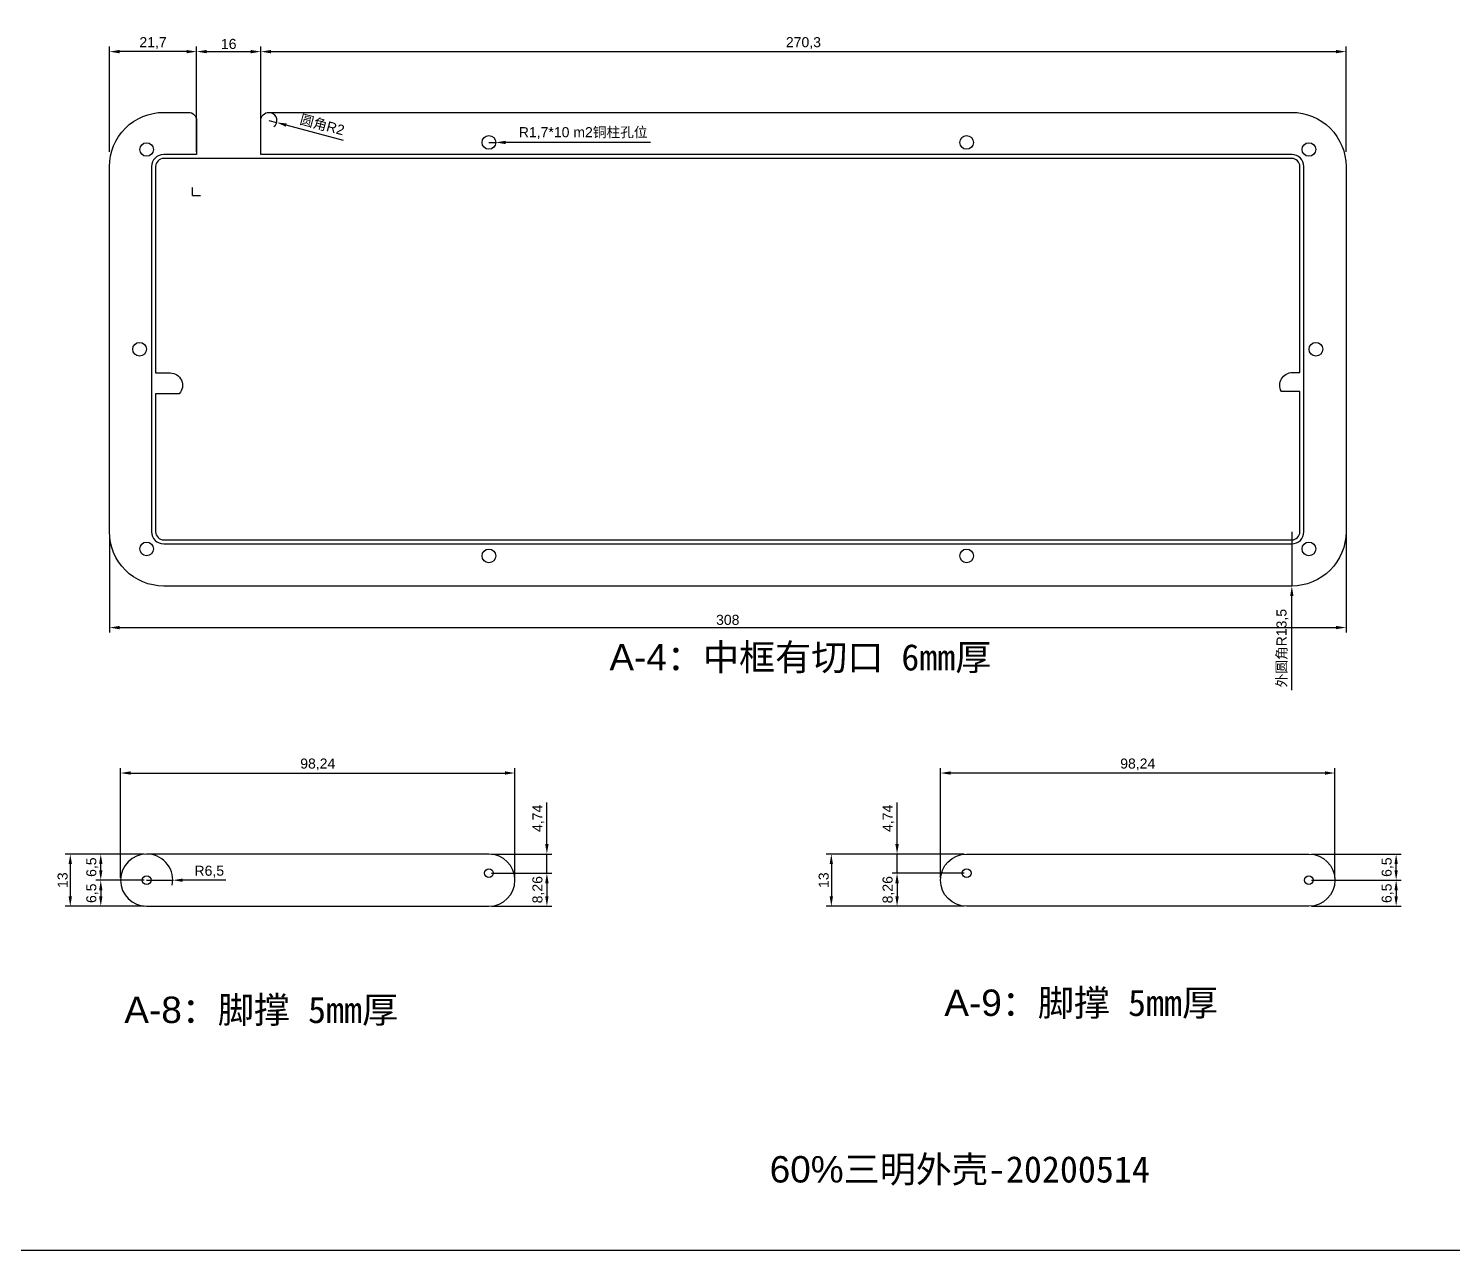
# Model space of a CAD drawing. Header units: millimetres. Extents: x -514 to 1814, y -954 to 381.
# Drawn here: x -129.7 to 225, y -242.9 to 61.5 of the extents above; entities that cross this region are included whole.
import ezdxf

# ---------------------------------------------------------------- set-up
doc = ezdxf.new("R2010")
doc.units = ezdxf.units.MM
doc.layers.get('Defpoints').update_dxf_attribs({"color": 1})
doc.layers.add('mark', color=90, linetype='Continuous', plot=False)
doc.styles.get("Standard").update_dxf_attribs({"font": 'arial.ttf'})
doc.dimstyles.new('ISO-25', dxfattribs={"dimtxt": 2.5, "dimasz": 2.5, "dimexe": 1.25, "dimexo": 0.625, "dimtad": 1, "dimtxsty": 'Standard', "dimcen": 2.5, "dimadec": 0, "dimazin": 0, "dimtfac": 1, "dimtmove": 0, "dimatfit": 3, "dimfxl": 1, "dimarcsym": 0})

# ---------------------------------------------------------------- blocks, each defined once
blk = doc.blocks.new('*D27')
at = {"layer": 'Defpoints', "color": 0, "transparency": 16777216}
for p in [(-109.51, -63.92), (198.49, -63.92), (198.49, -87.77)]:
    blk.add_point(p, dxfattribs=at)
at = {"layer": 'mark', "color": 0, "lineweight": -2, "transparency": 16777216}
for p, q in [((-109.51, -64.54), (-109.51, -89.02)), ((198.49, -64.54), (198.49, -89.02)), ((-107.01, -87.77), (195.99, -87.77))]:
    blk.add_line(p, q, dxfattribs=at)
at = {"layer": 'mark', "color": 0, "transparency": 16777216}
for points in [[(-107.01, -87.35), (-107.01, -88.18), (-109.51, -87.77)], [(195.99, -87.35), (195.99, -88.18), (198.49, -87.77)]]:
    blk.add_solid(points, dxfattribs=at)
at = {"layer": 'mark', "color": 0, "transparency": 16777216, "insert": (44.49, -85.86), "char_height": 2.5, "attachment_point": 5}
blk.add_mtext('308', dxfattribs=at)
blk = doc.blocks.new('*D28')
at = {"layer": 'Defpoints', "color": 0, "transparency": 16777216}
for p in [(-109.51, 55.71), (-109.51, 30.08), (-87.81, 30.08)]:
    blk.add_point(p, dxfattribs=at)
at = {"layer": 'mark', "color": 0, "lineweight": -2, "transparency": 16777216}
for p, q in [((-109.51, 30.71), (-109.51, 56.96)), ((-87.81, 30.71), (-87.81, 56.96)), ((-90.31, 55.71), (-107.01, 55.71))]:
    blk.add_line(p, q, dxfattribs=at)
at = {"layer": 'mark', "color": 0, "transparency": 16777216}
for points in [[(-107.01, 56.12), (-107.01, 55.29), (-109.51, 55.71)], [(-90.31, 56.12), (-90.31, 55.29), (-87.81, 55.71)]]:
    blk.add_solid(points, dxfattribs=at)
at = {"layer": 'mark', "color": 0, "transparency": 16777216, "insert": (-98.66, 57.83), "char_height": 2.5, "attachment_point": 5}
blk.add_mtext('21,7', dxfattribs=at)
blk = doc.blocks.new('*D29')
at = {"layer": 'Defpoints', "color": 0, "transparency": 16777216}
for p in [(-71.81, 55.71), (-87.81, 30.08), (-71.81, 30.08)]:
    blk.add_point(p, dxfattribs=at)
at = {"layer": 'mark', "color": 0, "lineweight": -2, "transparency": 16777216}
for p, q in [((-87.81, 30.71), (-87.81, 56.96)), ((-71.81, 30.71), (-71.81, 56.96)), ((-85.31, 55.71), (-74.31, 55.71))]:
    blk.add_line(p, q, dxfattribs=at)
at = {"layer": 'mark', "color": 0, "transparency": 16777216}
for points in [[(-85.31, 56.12), (-85.31, 55.29), (-87.81, 55.71)], [(-74.31, 56.12), (-74.31, 55.29), (-71.81, 55.71)]]:
    blk.add_solid(points, dxfattribs=at)
at = {"layer": 'mark', "color": 0, "transparency": 16777216, "insert": (-79.81, 57.61), "char_height": 2.5, "attachment_point": 5}
blk.add_mtext('16', dxfattribs=at)
blk = doc.blocks.new('*D30')
at = {"layer": 'Defpoints', "color": 0, "transparency": 16777216}
for p in [(198.49, 55.71), (-71.81, 30.08), (198.49, 30.08)]:
    blk.add_point(p, dxfattribs=at)
at = {"layer": 'mark', "color": 0, "lineweight": -2, "transparency": 16777216}
for p, q in [((-71.81, 30.71), (-71.81, 56.96)), ((198.49, 30.71), (198.49, 56.96)), ((-69.31, 55.71), (195.99, 55.71))]:
    blk.add_line(p, q, dxfattribs=at)
at = {"layer": 'mark', "color": 0, "transparency": 16777216}
for points in [[(-69.31, 56.12), (-69.31, 55.29), (-71.81, 55.71)], [(195.99, 56.12), (195.99, 55.29), (198.49, 55.71)]]:
    blk.add_solid(points, dxfattribs=at)
at = {"layer": 'mark', "color": 0, "transparency": 16777216, "insert": (63.34, 57.83), "char_height": 2.5, "attachment_point": 5}
blk.add_mtext('270,3', dxfattribs=at)
blk = doc.blocks.new('*D31')
at = {"layer": 'Defpoints', "color": 0, "transparency": 16777216}
for p in [(184.99, -63.92), (184.99, -77.42)]:
    blk.add_point(p, dxfattribs=at)
at = {"layer": 'mark', "color": 0, "lineweight": -2, "transparency": 16777216}
for p, q in [((184.99, -63.92), (184.99, -77.42)), ((184.99, -103.36), (184.99, -79.92))]:
    blk.add_line(p, q, dxfattribs=at)
at = {"layer": 'mark', "color": 0, "transparency": 16777216}
blk.add_solid([(184.57, -79.92), (185.41, -79.92), (184.99, -77.42)], dxfattribs=at)
at = {"layer": 'mark', "color": 0, "transparency": 16777216, "insert": (182.65, -92.89), "char_height": 2.5, "attachment_point": 5, "rotation": 90}
blk.add_mtext('{\\fSimSun|b0|i0|c134|p2;外圆角}R13,5', dxfattribs=at)
blk = doc.blocks.new('*D34')
at = {"layer": 'Defpoints', "color": 0, "transparency": 16777216}
for p in [(-15.01, 33.08), (-13.31, 33.08)]:
    blk.add_point(p, dxfattribs=at)
at = {"layer": 'mark', "color": 0, "lineweight": -2, "transparency": 16777216}
for p, q in [((-15.01, 33.08), (-13.31, 33.08)), ((25.27, 33.08), (-10.81, 33.08))]:
    blk.add_line(p, q, dxfattribs=at)
at = {"layer": 'mark', "color": 0, "transparency": 16777216}
blk.add_solid([(-10.81, 33.5), (-10.81, 32.66), (-13.31, 33.08)], dxfattribs=at)
at = {"layer": 'mark', "color": 0, "transparency": 16777216, "insert": (8.48, 35.41), "char_height": 2.5, "attachment_point": 5}
blk.add_mtext('R1,7*10 m2{\\fSimSun|b0|i0|c134|p2;铜柱孔位}', dxfattribs=at)
blk = doc.blocks.new('*D37')
at = {"layer": 'Defpoints', "color": 0, "transparency": 16777216}
for p in [(-69.81, 38.58), (-67.88, 38.06)]:
    blk.add_point(p, dxfattribs=at)
at = {"layer": 'mark', "color": 0, "lineweight": -2, "transparency": 16777216}
for p, q in [((-69.81, 38.58), (-67.88, 38.06)), ((-51.23, 33.56), (-65.46, 37.41))]:
    blk.add_line(p, q, dxfattribs=at)
blk.add_arc((-69.81, 38.58), 2, 309.0792, 72.0951, dxfattribs=at)
at = {"layer": 'mark', "color": 0, "transparency": 16777216}
blk.add_solid([(-65.36, 37.81), (-65.57, 37.01), (-67.88, 38.06)], dxfattribs=at)
at = {"layer": 'mark', "color": 0, "transparency": 16777216, "insert": (-56.54, 37.36), "char_height": 2.5, "attachment_point": 5, "rotation": 344.8891}
blk.add_mtext('{\\fSimSun|b0|i0|c134|p2;圆角}R2', dxfattribs=at)
blk = doc.blocks.new('*D55')
at = {"layer": 'Defpoints', "color": 0, "transparency": 16777216}
for p in [(-8.51, -124), (-106.75, -150.7), (-8.51, -150.7)]:
    blk.add_point(p, dxfattribs=at)
at = {"layer": 'mark', "color": 0, "lineweight": -2, "transparency": 16777216}
for p, q in [((-106.75, -150.07), (-106.75, -122.75)), ((-104.25, -124), (-11.01, -124)), ((-8.51, -150.07), (-8.51, -122.75))]:
    blk.add_line(p, q, dxfattribs=at)
at = {"layer": 'mark', "color": 0, "transparency": 16777216}
for points in [[(-104.25, -123.58), (-104.25, -124.41), (-106.75, -124)], [(-11.01, -123.58), (-11.01, -124.41), (-8.51, -124)]]:
    blk.add_solid(points, dxfattribs=at)
at = {"layer": 'mark', "color": 0, "transparency": 16777216, "insert": (-57.63, -121.87), "char_height": 2.5, "attachment_point": 5}
blk.add_mtext('98,24', dxfattribs=at)
blk = doc.blocks.new('*D56')
at = {"layer": 'Defpoints', "color": 0, "transparency": 16777216}
for p in [(-100.25, -144.2), (-119.27, -157.2), (-100.25, -157.2)]:
    blk.add_point(p, dxfattribs=at)
at = {"layer": 'mark', "color": 0, "lineweight": -2, "transparency": 16777216}
for p, q in [((-100.88, -144.2), (-120.52, -144.2)), ((-119.27, -146.7), (-119.27, -154.7)), ((-100.88, -157.2), (-120.52, -157.2))]:
    blk.add_line(p, q, dxfattribs=at)
at = {"layer": 'mark', "color": 0, "transparency": 16777216}
for points in [[(-119.69, -146.7), (-118.85, -146.7), (-119.27, -144.2)], [(-119.69, -154.7), (-118.85, -154.7), (-119.27, -157.2)]]:
    blk.add_solid(points, dxfattribs=at)
at = {"layer": 'mark', "color": 0, "transparency": 16777216, "insert": (-121.17, -150.7), "char_height": 2.5, "attachment_point": 5, "rotation": 90}
blk.add_mtext('13', dxfattribs=at)
blk = doc.blocks.new('*D57')
at = {"layer": 'Defpoints', "color": 0, "transparency": 16777216}
for p in [(-111.68, -144.2), (-100.25, -144.2), (-100.25, -150.7)]:
    blk.add_point(p, dxfattribs=at)
at = {"layer": 'mark', "color": 0, "lineweight": -2, "transparency": 16777216}
for p, q in [((-100.88, -144.2), (-112.93, -144.2)), ((-111.68, -148.2), (-111.68, -146.7)), ((-100.88, -150.7), (-112.93, -150.7))]:
    blk.add_line(p, q, dxfattribs=at)
at = {"layer": 'mark', "color": 0, "transparency": 16777216}
for points in [[(-112.09, -146.7), (-111.26, -146.7), (-111.68, -144.2)], [(-112.09, -148.2), (-111.26, -148.2), (-111.68, -150.7)]]:
    blk.add_solid(points, dxfattribs=at)
at = {"layer": 'mark', "color": 0, "transparency": 16777216, "insert": (-113.8, -147.45), "char_height": 2.5, "attachment_point": 5, "rotation": 90}
blk.add_mtext('6,5', dxfattribs=at)
blk = doc.blocks.new('*D58')
at = {"layer": 'Defpoints', "color": 0, "transparency": 16777216}
for p in [(-100.25, -150.7), (-111.68, -157.2), (-100.25, -157.2)]:
    blk.add_point(p, dxfattribs=at)
at = {"layer": 'mark', "color": 0, "lineweight": -2, "transparency": 16777216}
for p, q in [((-100.88, -150.7), (-112.93, -150.7)), ((-111.68, -153.2), (-111.68, -154.7)), ((-100.88, -157.2), (-112.93, -157.2))]:
    blk.add_line(p, q, dxfattribs=at)
at = {"layer": 'mark', "color": 0, "transparency": 16777216}
for points in [[(-112.09, -153.2), (-111.26, -153.2), (-111.68, -150.7)], [(-112.09, -154.7), (-111.26, -154.7), (-111.68, -157.2)]]:
    blk.add_solid(points, dxfattribs=at)
at = {"layer": 'mark', "color": 0, "transparency": 16777216, "insert": (-113.8, -153.95), "char_height": 2.5, "attachment_point": 5, "rotation": 90}
blk.add_mtext('6,5', dxfattribs=at)
blk = doc.blocks.new('*D59')
at = {"layer": 'Defpoints', "color": 0, "transparency": 16777216}
for p in [(-15.01, -144.2), (-0.56, -144.2), (-15.01, -148.94)]:
    blk.add_point(p, dxfattribs=at)
at = {"layer": 'mark', "color": 0, "lineweight": -2, "transparency": 16777216}
for p, q in [((-0.56, -141.7), (-0.56, -131.36)), ((-14.38, -144.2), (0.69, -144.2)), ((-0.56, -148.94), (-0.56, -144.2)), ((-14.38, -148.94), (0.69, -148.94)), ((-0.56, -151.44), (-0.56, -153.94))]:
    blk.add_line(p, q, dxfattribs=at)
at = {"layer": 'mark', "color": 0, "transparency": 16777216}
for points in [[(-0.98, -141.7), (-0.14, -141.7), (-0.56, -144.2)], [(-0.98, -151.44), (-0.14, -151.44), (-0.56, -148.94)]]:
    blk.add_solid(points, dxfattribs=at)
at = {"layer": 'mark', "color": 0, "transparency": 16777216, "insert": (-2.68, -135.28), "char_height": 2.5, "attachment_point": 5, "rotation": 90}
blk.add_mtext('4,74', dxfattribs=at)
blk = doc.blocks.new('*D60')
at = {"layer": 'Defpoints', "color": 0, "transparency": 16777216}
for p in [(-15.01, -148.94), (-15.01, -157.2), (-0.56, -157.2)]:
    blk.add_point(p, dxfattribs=at)
at = {"layer": 'mark', "color": 0, "lineweight": -2, "transparency": 16777216}
for p, q in [((-14.38, -148.94), (0.69, -148.94)), ((-0.56, -151.44), (-0.56, -154.7)), ((-14.38, -157.2), (0.69, -157.2))]:
    blk.add_line(p, q, dxfattribs=at)
at = {"layer": 'mark', "color": 0, "transparency": 16777216}
for points in [[(-0.98, -151.44), (-0.14, -151.44), (-0.56, -148.94)], [(-0.98, -154.7), (-0.14, -154.7), (-0.56, -157.2)]]:
    blk.add_solid(points, dxfattribs=at)
at = {"layer": 'mark', "color": 0, "transparency": 16777216, "insert": (-2.69, -153.07), "char_height": 2.5, "attachment_point": 5, "rotation": 90}
blk.add_mtext('8,26', dxfattribs=at)
blk = doc.blocks.new('*D61')
at = {"layer": 'Defpoints', "color": 0, "transparency": 16777216}
for p in [(97.49, -124), (97.49, -150.7), (195.73, -150.7)]:
    blk.add_point(p, dxfattribs=at)
at = {"layer": 'mark', "color": 0, "lineweight": -2, "transparency": 16777216}
for p, q in [((97.49, -150.07), (97.49, -122.75)), ((193.23, -124), (99.99, -124)), ((195.73, -150.07), (195.73, -122.75))]:
    blk.add_line(p, q, dxfattribs=at)
at = {"layer": 'mark', "color": 0, "transparency": 16777216}
for points in [[(99.99, -123.58), (99.99, -124.41), (97.49, -124)], [(193.23, -123.58), (193.23, -124.41), (195.73, -124)]]:
    blk.add_solid(points, dxfattribs=at)
at = {"layer": 'mark', "color": 0, "transparency": 16777216, "insert": (146.61, -121.87), "char_height": 2.5, "attachment_point": 5}
blk.add_mtext('98,24', dxfattribs=at)
blk = doc.blocks.new('*D62')
at = {"layer": 'Defpoints', "color": 0, "transparency": 16777216}
for p in [(86.66, -144.2), (103.99, -144.2), (103.99, -148.94)]:
    blk.add_point(p, dxfattribs=at)
at = {"layer": 'mark', "color": 0, "lineweight": -2, "transparency": 16777216}
for p, q in [((86.66, -141.7), (86.66, -131.36)), ((103.37, -144.2), (85.41, -144.2)), ((86.66, -148.94), (86.66, -144.2)), ((103.37, -148.94), (85.41, -148.94)), ((86.66, -151.44), (86.66, -153.94))]:
    blk.add_line(p, q, dxfattribs=at)
at = {"layer": 'mark', "color": 0, "transparency": 16777216}
for points in [[(86.24, -141.7), (87.08, -141.7), (86.66, -144.2)], [(86.24, -151.44), (87.08, -151.44), (86.66, -148.94)]]:
    blk.add_solid(points, dxfattribs=at)
at = {"layer": 'mark', "color": 0, "transparency": 16777216, "insert": (84.54, -135.28), "char_height": 2.5, "attachment_point": 5, "rotation": 90}
blk.add_mtext('4,74', dxfattribs=at)
blk = doc.blocks.new('*D63')
at = {"layer": 'Defpoints', "color": 0, "transparency": 16777216}
for p in [(103.99, -148.94), (86.66, -157.2), (103.99, -157.2)]:
    blk.add_point(p, dxfattribs=at)
at = {"layer": 'mark', "color": 0, "lineweight": -2, "transparency": 16777216}
for p, q in [((103.37, -148.94), (85.41, -148.94)), ((86.66, -151.44), (86.66, -154.7)), ((103.37, -157.2), (85.41, -157.2))]:
    blk.add_line(p, q, dxfattribs=at)
at = {"layer": 'mark', "color": 0, "transparency": 16777216}
for points in [[(86.24, -151.44), (87.08, -151.44), (86.66, -148.94)], [(86.24, -154.7), (87.08, -154.7), (86.66, -157.2)]]:
    blk.add_solid(points, dxfattribs=at)
at = {"layer": 'mark', "color": 0, "transparency": 16777216, "insert": (84.53, -153.07), "char_height": 2.5, "attachment_point": 5, "rotation": 90}
blk.add_mtext('8,26', dxfattribs=at)
blk = doc.blocks.new('*D64')
at = {"layer": 'Defpoints', "color": 0, "transparency": 16777216}
for p in [(103.99, -144.2), (70.29, -157.2), (103.99, -157.2)]:
    blk.add_point(p, dxfattribs=at)
at = {"layer": 'mark', "color": 0, "lineweight": -2, "transparency": 16777216}
for p, q in [((103.37, -144.2), (69.04, -144.2)), ((70.29, -146.7), (70.29, -154.7)), ((103.37, -157.2), (69.04, -157.2))]:
    blk.add_line(p, q, dxfattribs=at)
at = {"layer": 'mark', "color": 0, "transparency": 16777216}
for points in [[(69.87, -146.7), (70.7, -146.7), (70.29, -144.2)], [(69.87, -154.7), (70.7, -154.7), (70.29, -157.2)]]:
    blk.add_solid(points, dxfattribs=at)
at = {"layer": 'mark', "color": 0, "transparency": 16777216, "insert": (68.39, -150.7), "char_height": 2.5, "attachment_point": 5, "rotation": 90}
blk.add_mtext('13', dxfattribs=at)
blk = doc.blocks.new('*D65')
at = {"layer": 'Defpoints', "color": 0, "transparency": 16777216}
for p in [(189.23, -144.2), (210.97, -144.2), (189.23, -150.7)]:
    blk.add_point(p, dxfattribs=at)
at = {"layer": 'mark', "color": 0, "lineweight": -2, "transparency": 16777216}
for p, q in [((189.86, -144.2), (212.22, -144.2)), ((210.97, -148.2), (210.97, -146.7)), ((189.86, -150.7), (212.22, -150.7))]:
    blk.add_line(p, q, dxfattribs=at)
at = {"layer": 'mark', "color": 0, "transparency": 16777216}
for points in [[(210.56, -146.7), (211.39, -146.7), (210.97, -144.2)], [(210.56, -148.2), (211.39, -148.2), (210.97, -150.7)]]:
    blk.add_solid(points, dxfattribs=at)
at = {"layer": 'mark', "color": 0, "transparency": 16777216, "insert": (208.84, -147.45), "char_height": 2.5, "attachment_point": 5, "rotation": 90}
blk.add_mtext('6,5', dxfattribs=at)
blk = doc.blocks.new('*D66')
at = {"layer": 'Defpoints', "color": 0, "transparency": 16777216}
for p in [(189.23, -150.7), (189.23, -157.2), (210.97, -157.2)]:
    blk.add_point(p, dxfattribs=at)
at = {"layer": 'mark', "color": 0, "lineweight": -2, "transparency": 16777216}
for p, q in [((189.86, -150.7), (212.22, -150.7)), ((210.97, -153.2), (210.97, -154.7)), ((189.86, -157.2), (212.22, -157.2))]:
    blk.add_line(p, q, dxfattribs=at)
at = {"layer": 'mark', "color": 0, "transparency": 16777216}
for points in [[(210.56, -153.2), (211.39, -153.2), (210.97, -150.7)], [(210.56, -154.7), (211.39, -154.7), (210.97, -157.2)]]:
    blk.add_solid(points, dxfattribs=at)
at = {"layer": 'mark', "color": 0, "transparency": 16777216, "insert": (208.84, -153.95), "char_height": 2.5, "attachment_point": 5, "rotation": 90}
blk.add_mtext('6,5', dxfattribs=at)
blk = doc.blocks.new('*D82')
at = {"layer": 'Defpoints', "color": 0, "transparency": 16777216}
for p in [(-100.25, -150.7), (-93.75, -150.7)]:
    blk.add_point(p, dxfattribs=at)
at = {"layer": 'mark', "color": 0, "lineweight": -2, "transparency": 16777216}
for p, q in [((-100.25, -150.7), (-93.75, -150.7)), ((-80.54, -150.7), (-91.25, -150.7))]:
    blk.add_line(p, q, dxfattribs=at)
blk.add_arc((-100.25, -150.7), 6.5, 348.9816, 84.4908, dxfattribs=at)
at = {"layer": 'mark', "color": 0, "transparency": 16777216}
blk.add_solid([(-91.25, -150.28), (-91.25, -151.11), (-93.75, -150.7)], dxfattribs=at)
at = {"layer": 'mark', "color": 0, "transparency": 16777216, "insert": (-84.65, -148.57), "char_height": 2.5, "attachment_point": 5}
blk.add_mtext('R6,5', dxfattribs=at)

msp = doc.modelspace()

# ---------------------------------------------------------------- linework, layer by layer
msp.add_lwpolyline([(-513.821, 253.79), (719.362, 253.79), (719.362, -242.948), (-513.821, -242.948)], close=True)
for points in [[(-71.809, 30.082), (-71.809, 38.582, -0.4142136), (-69.809, 40.582), (184.991, 40.582, -0.4142136), (198.491, 27.082), (198.491, -63.918, -0.4142136), (184.991, -77.418), (-96.009, -77.418, -0.4142136), (-109.509, -63.918), (-109.509, 27.082, -0.4142136), (-96.009, 40.582), (-89.809, 40.582, -0.4142136), (-87.809, 38.582), (-87.809, 30.082)], [(-87.809, 30.082), (-96.009, 30.082, 0.4142136), (-99.009, 27.082), (-99.009, -63.918, 0.4142136), (-96.009, -66.918), (184.991, -66.918, 0.4142136), (187.991, -63.918), (187.991, 27.082, 0.4142136), (184.991, 30.082), (-71.809, 30.082)]]:
    msp.add_lwpolyline(points, format="xyb")
for points in [[(-15.009, -144.198), (-100.251, -144.198, 1), (-100.251, -157.198), (-15.009, -157.198, 1)], [(103.991, -144.198), (189.234, -144.198, -1), (189.234, -157.198), (103.991, -157.198, -1)]]:
    msp.add_lwpolyline(points, format="xyb", close=True)
for centre, radius in [((-100.251, 31.324), 1.7), ((-15.009, 33.082), 1.7), ((103.991, 33.082), 1.7), ((189.234, 31.324), 1.7), ((-102.009, -18.418), 1.7), ((190.991, -18.418), 1.7), ((-100.251, -68.161), 1.7), ((189.234, -68.161), 1.7), ((-15.009, -69.918), 1.7), ((103.991, -69.918), 1.7), ((-15.009, -148.941), 1.1), ((103.991, -148.941), 1.1), ((-100.251, -150.698), 1.1), ((189.234, -150.698), 1.1)]:
    msp.add_circle(centre, radius)
at = {"layer": 'Defpoints'}
for q in [(-88.859, 21.882), (-86.859, 19.882)]:
    msp.add_line((-88.859, 19.882), q, dxfattribs=at)
msp.add_lwpolyline([(-98.009, 27.082), (-98.009, -24.318), (-94.409, -24.318, -0.6533994), (-92.128, -29.518), (-98.009, -29.518), (-98.009, -30.518), (-98.009, -63.918, 0.4142136), (-96.009, -65.918), (184.991, -65.918, 0.4142136), (186.991, -63.918), (186.991, -30.618), (186.991, -29.443), (186.991, -28.943), (182.378, -28.943, -0.5684319), (185.191, -24.218), (186.991, -24.218), (186.991, 27.082, 0.4142136), (184.991, 29.082), (-96.009, 29.082, 0.4142136)], format="xyb", close=True, dxfattribs=at)

# ---------------------------------------------------------------- texts
at = {"char_height": 6.58764, "attachment_point": 1}
for s, insert in [('A-4{\\fSimSun|b0|i0|c134|p2;：中框有切口\\fSimSun|b0|i0|c0|p2; \\fSimSun|b0|i0|c134|p2;6\\fSimSun|b0|i0|c0|p2;mm\\fSimSun|b0|i0|c134|p2;厚}', (15.011, -91.863)), ('A-9{\\fSimSun|b0|i0|c134|p2;：脚撑 5mm厚}', (98.433, -177.933)), ('A-8{\\fSimSun|b0|i0|c134|p2;：脚撑 5mm厚}', (-105.81, -179.691)), ('60%{\\fSimSun|b0|i0|c134|p2;三明外壳-20200514}', (54.933, -219.421))]:
    msp.add_mtext_dynamic_manual_height_columns(s, width=134.64919, gutter_width=12.5, heights=[0], dxfattribs=dict(at, insert=insert))

# ---------------------------------------------------------------- dimensions: what is measured, and where the dimension line sits
at = {"layer": 'mark'}
for base, p1, p2, picture, middle in [((-109.509, 55.707), (-87.809, 30.082), (-109.509, 30.082), '*D28', (-98.659, 57.835)), ((-71.809, 55.707), (-87.809, 30.082), (-71.809, 30.082), '*D29', (-79.809, 57.609)), ((198.491, 55.707), (-71.809, 30.082), (198.491, 30.082), '*D30', (63.341, 57.835)), ((198.491, -87.766), (-109.509, -63.918), (198.491, -63.918), '*D27', (44.491, -85.864)), ((-8.509, -123.995), (-106.751, -150.698), (-8.509, -150.698), '*D55', (-57.63, -121.868)), ((97.491, -123.995), (195.734, -150.698), (97.491, -150.698), '*D61', (146.613, -121.868))]:
    dim = msp.add_linear_dim(base=base, p1=p1, p2=p2, dimstyle='ISO-25', dxfattribs=at)
    dim.commit()
    dim.dimension.update_dxf_attribs({"geometry": picture, "text_midpoint": middle})
for center, mpoint, text, picture, middle in [((-69.809, 38.582), (-67.878, 38.06), '{\\fSimSun|b0|i0|c134|p2;圆角}<>', '*D37', (-56.544, 37.361)), ((-15.009, 33.082), (-13.309, 33.082), '<>*10 m2{\\fSimSun|b0|i0|c134|p2;铜柱孔位}', '*D34', (8.481, 35.413)), ((184.991, -63.918), (184.991, -77.418), '{\\fSimSun|b0|i0|c134|p2;外圆角}<>', '*D31', (182.652, -92.892))]:
    dim = msp.add_radius_dim(center=center, mpoint=mpoint, text=text, dimstyle='ISO-25', dxfattribs=at)
    dim.commit()
    dim.dimension.update_dxf_attribs({"geometry": picture, "text_midpoint": middle})
for base, p1, p2, picture, middle in [((-0.561, -144.198), (-15.009, -148.941), (-15.009, -144.198), '*D59', (-2.683, -135.281)), ((86.661, -144.198), (103.991, -148.941), (103.991, -144.198), '*D62', (84.539, -135.281)), ((-119.269, -157.198), (-100.251, -144.198), (-100.251, -157.198), '*D56', (-121.171, -150.698)), ((-111.676, -144.198), (-100.251, -150.698), (-100.251, -144.198), '*D57', (-113.803, -147.448)), ((70.288, -157.198), (103.991, -144.198), (103.991, -157.198), '*D64', (68.386, -150.698)), ((210.972, -144.198), (189.234, -150.698), (189.234, -144.198), '*D65', (208.844, -147.448)), ((-0.561, -157.198), (-15.009, -148.941), (-15.009, -157.198), '*D60', (-2.688, -153.07)), ((86.661, -157.198), (103.991, -148.941), (103.991, -157.198), '*D63', (84.534, -153.07)), ((-111.676, -157.198), (-100.251, -150.698), (-100.251, -157.198), '*D58', (-113.803, -153.948)), ((210.972, -157.198), (189.234, -150.698), (189.234, -157.198), '*D66', (208.844, -153.948))]:
    dim = msp.add_linear_dim(base=base, p1=p1, p2=p2, angle=90, dimstyle='ISO-25', dxfattribs=at)
    dim.commit()
    dim.dimension.update_dxf_attribs({"geometry": picture, "text_midpoint": middle})
dim = msp.add_radius_dim(center=(-100.251, -150.698), mpoint=(-93.751, -150.698), dimstyle='ISO-25', dxfattribs=at)
dim.commit()
dim.dimension.update_dxf_attribs({"geometry": '*D82', "text_midpoint": (-84.645, -148.571)})

doc.saveas('drawing.dxf')
